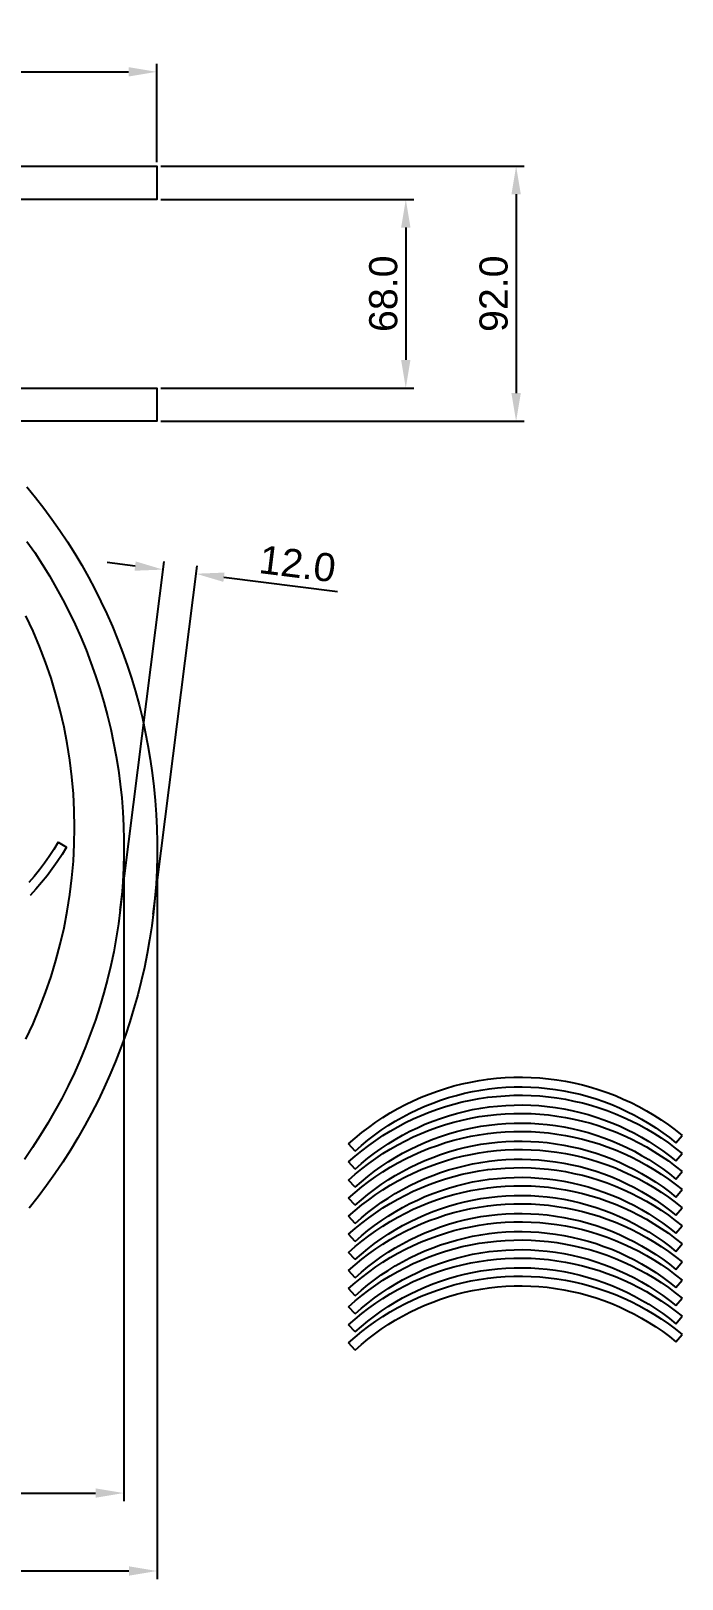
# Model space of a CAD drawing. Header units: millimetres. Extents: x -274 to 394, y -271 to 287.
# Drawn here: x 159 to 394, y -271 to 287 of the extents above; entities that cross this region are included whole.
import ezdxf

# ---------------------------------------------------------------- set-up
doc = ezdxf.new("R2010")
doc.units = ezdxf.units.MM
for name, color, linetype, true_color in [('Chicane', 96, 'Continuous', 0x007f00), ('cotes', 18, 'Continuous', 0x000000), ('Rotor', 5, 'Continuous', 0x0000ff)]:
    doc.layers.add(name, color=color, linetype=linetype, true_color=true_color)
doc.styles.add('Arial Normal', font='arial.ttf')
doc.dimstyles.new('Millimeter Large', dxfattribs={"dimscale": 2.9, "dimtxt": 3.5, "dimasz": 3.5, "dimexe": 1, "dimexo": 0.5, "dimgap": 1, "dimtad": 1, "dimtoh": 1, "dimdec": 1, "dimzin": 1, "dimdsep": 46, "dimtxsty": 'Arial Normal', "dimcen": 3.5, "dimadec": 0, "dimazin": 1, "dimtfac": 1, "dimtdec": 4, "dimtix": 1, "dimtofl": 0, "dimtmove": 1, "dimatfit": 3, "dimfxl": 1, "dimtolj": 1, "dimtzin": 1, "dimarcsym": 0})

# ---------------------------------------------------------------- blocks, each defined once
blk = doc.blocks.new('*D4')
at = {"layer": 'cotes', "color": 0, "lineweight": -2}
for p, q in [((196.87, 94.24), (186.8, 95.51)), ((191.51, -29.81), (207.3, 95.85)), ((203.42, -31.31), (219.21, 94.36)), ((228.92, 90.21), (269.89, 85.07))]:
    blk.add_line(p, q, dxfattribs=at)
at = {"layer": 'cotes', "color": 0}
for points in [[(196.66, 92.56), (197.08, 95.92), (206.94, 92.97)], [(229.13, 91.89), (228.71, 88.54), (218.85, 91.48)]]:
    blk.add_solid(points, dxfattribs=at)
at = {"layer": 'Defpoints', "color": 0}
for p in [(218.85, 91.48), (191.33, -31.25), (203.24, -32.75)]:
    blk.add_point(p, dxfattribs=at)
at = {"layer": 'cotes', "color": 0, "insert": (255.45, 95.03), "char_height": 10.15, "attachment_point": 5, "rotation": 352.8389, "style": 'Arial Normal'}
blk.add_mtext('\\A1;12.0', dxfattribs=at)
blk = doc.blocks.new('*D5')
at = {"layer": 'cotes', "color": 0, "lineweight": -2}
for p, q in [((-215.15, -3.09), (-215.15, -242.95)), ((192.76, -2.94), (192.76, -242.95)), ((-205, -240.05), (182.61, -240.05))]:
    blk.add_line(p, q, dxfattribs=at)
at = {"layer": 'cotes', "color": 0}
for points in [[(-205, -238.36), (-205, -241.74), (-215.15, -240.05)], [(182.61, -241.74), (182.61, -238.36), (192.76, -240.05)]]:
    blk.add_solid(points, dxfattribs=at)
at = {"layer": 'Defpoints', "color": 0}
for p in [(-215.15, -1.64), (192.76, -1.49), (192.76, -240.05)]:
    blk.add_point(p, dxfattribs=at)
at = {"layer": 'cotes', "color": 0, "insert": (-11.19, -231.97), "char_height": 10.15, "attachment_point": 5, "style": 'Arial Normal'}
blk.add_mtext('\\A1;407.9', dxfattribs=at)
blk = doc.blocks.new('*D6')
at = {"layer": 'cotes', "color": 0, "lineweight": -2}
for p, q in [((206.09, 238.45), (337.21, 238.45)), ((334.31, 228.3), (334.31, 156.6)), ((206.09, 146.45), (337.21, 146.45))]:
    blk.add_line(p, q, dxfattribs=at)
at = {"layer": 'cotes', "color": 0}
for points in [[(336, 228.3), (332.62, 228.3), (334.31, 238.45)], [(332.62, 156.6), (336, 156.6), (334.31, 146.45)]]:
    blk.add_solid(points, dxfattribs=at)
at = {"layer": 'Defpoints', "color": 0}
for p in [(204.64, 238.45), (204.64, 146.45), (334.31, 146.45)]:
    blk.add_point(p, dxfattribs=at)
at = {"layer": 'cotes', "color": 0, "insert": (326.23, 192.45), "char_height": 10.15, "attachment_point": 5, "rotation": 90, "style": 'Arial Normal'}
blk.add_mtext('\\A1;92.0', dxfattribs=at)
blk = doc.blocks.new('*D7')
at = {"layer": 'cotes', "color": 0, "lineweight": -2}
for p, q in [((206.09, 226.45), (297.41, 226.45)), ((294.51, 216.3), (294.51, 168.6)), ((206.09, 158.45), (297.41, 158.45))]:
    blk.add_line(p, q, dxfattribs=at)
at = {"layer": 'cotes', "color": 0}
for points in [[(296.2, 216.3), (292.82, 216.3), (294.51, 226.45)], [(292.82, 168.6), (296.2, 168.6), (294.51, 158.45)]]:
    blk.add_solid(points, dxfattribs=at)
at = {"layer": 'Defpoints', "color": 0}
for p in [(204.64, 226.45), (204.64, 158.45), (294.51, 158.45)]:
    blk.add_point(p, dxfattribs=at)
at = {"layer": 'cotes', "color": 0, "insert": (286.43, 192.45), "char_height": 10.15, "attachment_point": 5, "rotation": 90, "style": 'Arial Normal'}
blk.add_mtext('\\A1;68.0', dxfattribs=at)
blk = doc.blocks.new('*D11')
at = {"layer": 'cotes', "color": 0, "lineweight": -2}
for p, q in [((-227.23, 1.89), (-227.23, 275.37)), ((204.64, 239.9), (204.64, 275.37)), ((-217.08, 272.47), (194.49, 272.47))]:
    blk.add_line(p, q, dxfattribs=at)
at = {"layer": 'cotes', "color": 0}
for points in [[(-217.08, 274.16), (-217.08, 270.78), (-227.23, 272.47)], [(194.49, 270.78), (194.49, 274.16), (204.64, 272.47)]]:
    blk.add_solid(points, dxfattribs=at)
at = {"layer": 'Defpoints', "color": 0}
for p in [(204.64, 272.47), (204.64, 238.45), (-227.23, 0.44)]:
    blk.add_point(p, dxfattribs=at)
at = {"layer": 'cotes', "color": 0, "insert": (-11.3, 280.55), "char_height": 10.15, "attachment_point": 5, "style": 'Arial Normal'}
blk.add_mtext('\\A1;431.9', dxfattribs=at)
blk = doc.blocks.new('*D12')
at = {"layer": 'cotes', "color": 0, "lineweight": -2}
for p, q in [((-227.23, -1.01), (-227.23, -271.06)), ((204.77, -3.17), (204.77, -271.06)), ((-217.08, -268.16), (194.62, -268.16))]:
    blk.add_line(p, q, dxfattribs=at)
at = {"layer": 'cotes', "color": 0}
for points in [[(-217.08, -266.47), (-217.08, -269.85), (-227.23, -268.16)], [(194.62, -269.85), (194.62, -266.47), (204.77, -268.16)]]:
    blk.add_solid(points, dxfattribs=at)
at = {"layer": 'Defpoints', "color": 0}
for p in [(-227.23, 0.44), (204.77, -1.72), (204.77, -268.16)]:
    blk.add_point(p, dxfattribs=at)
at = {"layer": 'cotes', "color": 0, "insert": (-11.23, -260.08), "char_height": 10.15, "attachment_point": 5, "style": 'Arial Normal'}
blk.add_mtext('\\A1;432.0', dxfattribs=at)

msp = doc.modelspace()

# ---------------------------------------------------------------- linework, layer by layer
at = {"layer": 'Chicane'}
for points in [[(-0.49, 238.45), (204.64, 238.45), (204.64, 226.45), (0, 226.46)], [(96.2, 158.45), (204.64, 158.45), (204.64, 146.45), (134.42, 146.45)], [(157.83, 122.81), (160.94, 119), (163.96, 115.12), (166.88, 111.16), (169.7, 107.12), (172.43, 103.01), (175.06, 98.83), (177.59, 94.59), (180.02, 90.28), (182.34, 85.9), (184.55, 81.48), (186.66, 76.99), (188.66, 72.45), (190.55, 67.85), (192.32, 63.21), (193.98, 58.53), (195.53, 53.79), (196.96, 49.01), (198.28, 44.21), (199.47, 39.37), (200.55, 34.48), (201.51, 29.57), (202.35, 24.64), (203.07, 19.69), (203.67, 14.71), (204.14, 9.72), (204.5, 4.7), (204.73, -0.31), (204.83, -5.35), (204.82, -10.38), (204.67, -15.42), (204.41, -20.45), (204.02, -25.49), (203.51, -30.51), (202.87, -35.53), (202.11, -40.53), (201.22, -45.52), (200.22, -50.49), (199.09, -55.44), (197.83, -60.35), (196.46, -65.25), (194.96, -70.12), (193.35, -74.94), (191.61, -79.73), (189.76, -84.48), (187.78, -89.19), (185.7, -93.85), (183.5, -98.46), (181.17, -103.03), (178.74, -107.54), (176.2, -111.98), (173.54, -116.37), (170.77, -120.7), (167.9, -124.96), (164.92, -129.15), (161.84, -133.27), (158.65, -137.32)], [(157.85, 103.15), (160.66, 99.08), (163.36, 94.93), (165.95, 90.71), (168.43, 86.42), (170.81, 82.07), (173.07, 77.64), (175.22, 73.16), (177.25, 68.61), (179.16, 64.01), (180.95, 59.36), (182.62, 54.66), (184.17, 49.91), (185.6, 45.11), (186.9, 40.28), (188.07, 35.41), (189.12, 30.5), (190.04, 25.57), (190.83, 20.6), (191.49, 15.62), (192.02, 10.61), (192.42, 5.58), (192.69, 0.55), (192.82, -4.5), (192.83, -9.56), (192.7, -14.62), (192.43, -19.67), (192.04, -24.73), (191.51, -29.78), (190.85, -34.81), (190.06, -39.84), (189.13, -44.84), (188.07, -49.82), (186.89, -54.78), (185.57, -59.71), (184.12, -64.61), (182.54, -69.48), (180.83, -74.3), (178.99, -79.09), (177.03, -83.83), (174.94, -88.52), (172.73, -93.15), (170.4, -97.74), (167.94, -102.26), (165.36, -106.72), (162.67, -111.12), (159.86, -115.45), (156.93, -119.71)]]:
    msp.add_lwpolyline(points, dxfattribs=at)
at = {"layer": 'Rotor'}
for points in [[(157.48, -76.32), (160.03, -70.81), (162.4, -65.21), (164.56, -59.54), (166.53, -53.79), (168.3, -47.98), (169.86, -42.11), (171.22, -36.19), (172.37, -30.22), (173.32, -24.22), (174.05, -18.19), (174.58, -12.14), (174.89, -6.07), (175, 0), (174.89, 6.07), (174.58, 12.14), (174.05, 18.19), (173.32, 24.22), (172.37, 30.22), (171.22, 36.19), (169.86, 42.11), (168.3, 47.98), (166.53, 53.79), (164.56, 59.54), (162.4, 65.21), (160.03, 70.81), (157.48, 76.32)], [(169.07, -5.37), (167.52, -7.94), (165.88, -10.46), (164.16, -12.92), (162.35, -15.32), (160.46, -17.66), (158.49, -19.93)], [(169.07, -5.37), (172.1, -7.13)], [(172.1, -7.13), (170.49, -9.8), (168.78, -12.42), (166.99, -14.98), (165.11, -17.48), (163.15, -19.91), (161.1, -22.27), (158.98, -24.56)], [(273.9, -114.13), (276.24, -112.06), (278.65, -110.07), (281.12, -108.17), (283.66, -106.35), (286.26, -104.61), (288.92, -102.97), (291.63, -101.42), (294.39, -99.96), (297.2, -98.59), (300.06, -97.33), (302.96, -96.16), (305.89, -95.09), (308.86, -94.12), (311.87, -93.25), (314.89, -92.49), (317.95, -91.83), (321.02, -91.27), (324.12, -90.82), (327.22, -90.47), (330.34, -90.23), (333.46, -90.1), (336.58, -90.07), (339.71, -90.15), (342.83, -90.34), (345.94, -90.63), (349.03, -91.03), (352.12, -91.54), (355.18, -92.15), (358.23, -92.86), (361.24, -93.68), (364.23, -94.59), (367.18, -95.61), (370.1, -96.73), (372.98, -97.95), (375.81, -99.27), (378.6, -100.68), (381.33, -102.19), (384.02, -103.79), (386.65, -105.48), (389.22, -107.25), (391.72, -109.12), (394.17, -111.07)], [(276.26, -116.72), (278.51, -114.72), (280.83, -112.81), (283.21, -110.98), (285.65, -109.22), (288.15, -107.56), (290.71, -105.98), (293.32, -104.48), (295.97, -103.08), (298.68, -101.77), (301.42, -100.55), (304.21, -99.42), (307.03, -98.39), (309.89, -97.46), (312.78, -96.63), (315.69, -95.89), (318.63, -95.26), (321.59, -94.72), (324.56, -94.29), (327.55, -93.96), (330.54, -93.73), (333.55, -93.6), (336.55, -93.57), (339.56, -93.65), (342.56, -93.83), (345.55, -94.11), (348.53, -94.5), (351.5, -94.98), (354.44, -95.57), (357.37, -96.25), (360.27, -97.04), (363.14, -97.92), (365.98, -98.9), (368.79, -99.98), (371.56, -101.15), (374.28, -102.42), (376.96, -103.78), (379.59, -105.22), (382.18, -106.76), (384.7, -108.39), (387.18, -110.1), (389.59, -111.89), (391.94, -113.77)], [(273.9, -120.66), (276.24, -118.59), (278.65, -116.6), (281.12, -114.69), (283.66, -112.87), (286.26, -111.14), (288.92, -109.49), (291.63, -107.94), (294.39, -106.48), (297.2, -105.12), (300.06, -103.85), (302.96, -102.68), (305.89, -101.61), (308.86, -100.64), (311.87, -99.77), (314.89, -99.01), (317.95, -98.35), (321.02, -97.79), (324.12, -97.34), (327.22, -97), (330.34, -96.76), (333.46, -96.62), (336.58, -96.6), (339.71, -96.68), (342.83, -96.86), (345.94, -97.16), (349.03, -97.56), (352.12, -98.06), (355.18, -98.67), (358.23, -99.38), (361.24, -100.2), (364.23, -101.12), (367.18, -102.14), (370.1, -103.26), (372.98, -104.48), (375.81, -105.79), (378.6, -107.2), (381.33, -108.71), (384.02, -110.31), (386.65, -112), (389.22, -113.78), (391.72, -115.64), (394.17, -117.59)], [(276.26, -123.24), (278.51, -121.25), (280.83, -119.33), (283.21, -117.5), (285.65, -115.75), (288.15, -114.08), (290.71, -112.5), (293.32, -111.01), (295.97, -109.6), (298.68, -108.29), (301.42, -107.07), (304.21, -105.95), (307.03, -104.92), (309.89, -103.99), (312.78, -103.15), (315.69, -102.42), (318.63, -101.78), (321.59, -101.25), (324.56, -100.81), (327.55, -100.48), (330.54, -100.25), (333.55, -100.12), (336.55, -100.1), (339.56, -100.17), (342.56, -100.35), (345.55, -100.64), (348.53, -101.02), (351.5, -101.5), (354.44, -102.09), (357.37, -102.78), (360.27, -103.56), (363.14, -104.44), (365.98, -105.43), (368.79, -106.5), (371.56, -107.67), (374.28, -108.94), (376.96, -110.3), (379.59, -111.75), (382.18, -113.29), (384.7, -114.91), (387.18, -116.62), (389.59, -118.41), (391.94, -120.29)], [(273.9, -127.18), (276.24, -125.11), (278.65, -123.12), (281.12, -121.21), (283.66, -119.39), (286.26, -117.66), (288.92, -116.01), (291.63, -114.46), (294.39, -113), (297.2, -111.64), (300.06, -110.37), (302.96, -109.2), (305.89, -108.13), (308.86, -107.16), (311.87, -106.3), (314.89, -105.53), (317.95, -104.87), (321.02, -104.31), (324.12, -103.86), (327.22, -103.52), (330.34, -103.28), (333.46, -103.15), (336.58, -103.12), (339.71, -103.2), (342.83, -103.39), (345.94, -103.68), (349.03, -104.08), (352.12, -104.58), (355.18, -105.19), (358.23, -105.9), (361.24, -106.72), (364.23, -107.64), (367.18, -108.66), (370.1, -109.78), (372.98, -111), (375.81, -112.32), (378.6, -113.73), (381.33, -115.23), (384.02, -116.83), (386.65, -118.52), (389.22, -120.3), (391.72, -122.16), (394.17, -124.11)], [(273.9, -133.7), (276.24, -131.63), (278.65, -129.64), (281.12, -127.74), (283.66, -125.91), (286.26, -124.18), (288.92, -122.54), (291.63, -120.98), (294.39, -119.53), (297.2, -118.16), (300.06, -116.89), (302.96, -115.73), (305.89, -114.66), (308.86, -113.69), (311.87, -112.82), (314.89, -112.05), (317.95, -111.39), (321.02, -110.84), (324.12, -110.39), (327.22, -110.04), (330.34, -109.8), (333.46, -109.67), (336.58, -109.64), (339.71, -109.72), (342.83, -109.91), (345.94, -110.2), (349.03, -110.6), (352.12, -111.11), (355.18, -111.71), (358.23, -112.43), (361.24, -113.24), (364.23, -114.16), (367.18, -115.18), (370.1, -116.3), (372.98, -117.52), (375.81, -118.84), (378.6, -120.25), (381.33, -121.76), (384.02, -123.36), (386.65, -125.04), (389.22, -126.82), (391.72, -128.69), (394.17, -130.64)], [(276.26, -129.76), (278.51, -127.77), (280.83, -125.86), (283.21, -124.02), (285.65, -122.27), (288.15, -120.6), (290.71, -119.02), (293.32, -117.53), (295.97, -116.13), (298.68, -114.81), (301.42, -113.59), (304.21, -112.47), (307.03, -111.44), (309.89, -110.51), (312.78, -109.67), (315.69, -108.94), (318.63, -108.3), (321.59, -107.77), (324.56, -107.34), (327.55, -107), (330.54, -106.77), (333.55, -106.65), (336.55, -106.62), (339.56, -106.7), (342.56, -106.88), (345.55, -107.16), (348.53, -107.54), (351.5, -108.03), (354.44, -108.61), (357.37, -109.3), (360.27, -110.08), (363.14, -110.97), (365.98, -111.95), (368.79, -113.03), (371.56, -114.2), (374.28, -115.46), (376.96, -116.82), (379.59, -118.27), (382.18, -119.81), (384.7, -121.43), (387.18, -123.14), (389.59, -124.94), (391.94, -126.81)], [(391.94, -113.77), (394.17, -111.07)], [(276.26, -116.72), (273.9, -114.13)], [(273.9, -140.23), (276.24, -138.16), (278.65, -136.17), (281.12, -134.26), (283.66, -132.44), (286.26, -130.7), (288.92, -129.06), (291.63, -127.51), (294.39, -126.05), (297.2, -124.68), (300.06, -123.42), (302.96, -122.25), (305.89, -121.18), (308.86, -120.21), (311.87, -119.34), (314.89, -118.58), (317.95, -117.92), (321.02, -117.36), (324.12, -116.91), (327.22, -116.56), (330.34, -116.33), (333.46, -116.19), (336.58, -116.17), (339.71, -116.25), (342.83, -116.43), (345.94, -116.73), (349.03, -117.12), (352.12, -117.63), (355.18, -118.24), (358.23, -118.95), (361.24, -119.77), (364.23, -120.69), (367.18, -121.71), (370.1, -122.83), (372.98, -124.04), (375.81, -125.36), (378.6, -126.77), (381.33, -128.28), (384.02, -129.88), (386.65, -131.57), (389.22, -133.35), (391.72, -135.21), (394.17, -137.16)], [(276.26, -136.28), (278.51, -134.29), (280.83, -132.38), (283.21, -130.54), (285.65, -128.79), (288.15, -127.13), (290.71, -125.54), (293.32, -124.05), (295.97, -122.65), (298.68, -121.34), (301.42, -120.12), (304.21, -118.99), (307.03, -117.96), (309.89, -117.03), (312.78, -116.2), (315.69, -115.46), (318.63, -114.83), (321.59, -114.29), (324.56, -113.86), (327.55, -113.53), (330.54, -113.3), (333.55, -113.17), (336.55, -113.14), (339.56, -113.22), (342.56, -113.4), (345.55, -113.68), (348.53, -114.06), (351.5, -114.55), (354.44, -115.14), (357.37, -115.82), (360.27, -116.61), (363.14, -117.49), (365.98, -118.47), (368.79, -119.55), (371.56, -120.72), (374.28, -121.99), (376.96, -123.34), (379.59, -124.79), (382.18, -126.33), (384.7, -127.96), (387.18, -129.67), (389.59, -131.46), (391.94, -133.33)], [(276.26, -123.24), (273.9, -120.66)], [(273.9, -146.75), (276.24, -144.68), (278.65, -142.69), (281.12, -140.78), (283.66, -138.96), (286.26, -137.23), (288.92, -135.58), (291.63, -134.03), (294.39, -132.57), (297.2, -131.21), (300.06, -129.94), (302.96, -128.77), (305.89, -127.7), (308.86, -126.73), (311.87, -125.86), (314.89, -125.1), (317.95, -124.44), (321.02, -123.88), (324.12, -123.43), (327.22, -123.09), (330.34, -122.85), (333.46, -122.72), (336.58, -122.69), (339.71, -122.77), (342.83, -122.96), (345.94, -123.25), (349.03, -123.65), (352.12, -124.15), (355.18, -124.76), (358.23, -125.47), (361.24, -126.29), (364.23, -127.21), (367.18, -128.23), (370.1, -129.35), (372.98, -130.57), (375.81, -131.88), (378.6, -133.3), (381.33, -134.8), (384.02, -136.4), (386.65, -138.09), (389.22, -139.87), (391.72, -141.73), (394.17, -143.68)], [(276.26, -142.81), (278.51, -140.82), (280.83, -138.9), (283.21, -137.07), (285.65, -135.32), (288.15, -133.65), (290.71, -132.07), (293.32, -130.57), (295.97, -129.17), (298.68, -127.86), (301.42, -126.64), (304.21, -125.52), (307.03, -124.49), (309.89, -123.55), (312.78, -122.72), (315.69, -121.99), (318.63, -121.35), (321.59, -120.82), (324.56, -120.38), (327.55, -120.05), (330.54, -119.82), (333.55, -119.69), (336.55, -119.67), (339.56, -119.74), (342.56, -119.92), (345.55, -120.2), (348.53, -120.59), (351.5, -121.07), (354.44, -121.66), (357.37, -122.34), (360.27, -123.13), (363.14, -124.01), (365.98, -124.99), (368.79, -126.07), (371.56, -127.24), (374.28, -128.51), (376.96, -129.87), (379.59, -131.32), (382.18, -132.85), (384.7, -134.48), (387.18, -136.19), (389.59, -137.98), (391.94, -139.86)], [(391.94, -120.29), (394.17, -117.59)], [(276.26, -129.76), (273.9, -127.18)], [(276.26, -149.33), (278.51, -147.34), (280.83, -145.42), (283.21, -143.59), (285.65, -141.84), (288.15, -140.17), (290.71, -138.59), (293.32, -137.1), (295.97, -135.69), (298.68, -134.38), (301.42, -133.16), (304.21, -132.04), (307.03, -131.01), (309.89, -130.08), (312.78, -129.24), (315.69, -128.51), (318.63, -127.87), (321.59, -127.34), (324.56, -126.9), (327.55, -126.57), (330.54, -126.34), (333.55, -126.21), (336.55, -126.19), (339.56, -126.27), (342.56, -126.45), (345.55, -126.73), (348.53, -127.11), (351.5, -127.6), (354.44, -128.18), (357.37, -128.87), (360.27, -129.65), (363.14, -130.54), (365.98, -131.52), (368.79, -132.59), (371.56, -133.77), (374.28, -135.03), (376.96, -136.39), (379.59, -137.84), (382.18, -139.38), (384.7, -141), (387.18, -142.71), (389.59, -144.51), (391.94, -146.38)], [(391.94, -126.81), (394.17, -124.11)], [(273.9, -153.27), (276.24, -151.2), (278.65, -149.21), (281.12, -147.3), (283.66, -145.48), (286.26, -143.75), (288.92, -142.11), (291.63, -140.55), (294.39, -139.09), (297.2, -137.73), (300.06, -136.46), (302.96, -135.29), (305.89, -134.22), (308.86, -133.26), (311.87, -132.39), (314.89, -131.62), (317.95, -130.96), (321.02, -130.41), (324.12, -129.96), (327.22, -129.61), (330.34, -129.37), (333.46, -129.24), (336.58, -129.21), (339.71, -129.29), (342.83, -129.48), (345.94, -129.77), (349.03, -130.17), (352.12, -130.67), (355.18, -131.28), (358.23, -132), (361.24, -132.81), (364.23, -133.73), (367.18, -134.75), (370.1, -135.87), (372.98, -137.09), (375.81, -138.41), (378.6, -139.82), (381.33, -141.33), (384.02, -142.92), (386.65, -144.61), (389.22, -146.39), (391.72, -148.26), (394.17, -150.21)], [(276.26, -136.28), (273.9, -133.7)], [(276.26, -155.85), (278.51, -153.86), (280.83, -151.95), (283.21, -150.11), (285.65, -148.36), (288.15, -146.69), (290.71, -145.11), (293.32, -143.62), (295.97, -142.22), (298.68, -140.9), (301.42, -139.69), (304.21, -138.56), (307.03, -137.53), (309.89, -136.6), (312.78, -135.77), (315.69, -135.03), (318.63, -134.4), (321.59, -133.86), (324.56, -133.43), (327.55, -133.1), (330.54, -132.86), (333.55, -132.74), (336.55, -132.71), (339.56, -132.79), (342.56, -132.97), (345.55, -133.25), (348.53, -133.63), (351.5, -134.12), (354.44, -134.7), (357.37, -135.39), (360.27, -136.18), (363.14, -137.06), (365.98, -138.04), (368.79, -139.12), (371.56, -140.29), (374.28, -141.56), (376.96, -142.91), (379.59, -144.36), (382.18, -145.9), (384.7, -147.53), (387.18, -149.24), (389.59, -151.03), (391.94, -152.9)], [(391.94, -133.33), (394.17, -130.64)], [(273.9, -159.79), (276.24, -157.72), (278.65, -155.73), (281.12, -153.83), (283.66, -152.01), (286.26, -150.27), (288.92, -148.63), (291.63, -147.08), (294.39, -145.62), (297.2, -144.25), (300.06, -142.99), (302.96, -141.82), (305.89, -140.75), (308.86, -139.78), (311.87, -138.91), (314.89, -138.15), (317.95, -137.49), (321.02, -136.93), (324.12, -136.48), (327.22, -136.13), (330.34, -135.89), (333.46, -135.76), (336.58, -135.73), (339.71, -135.81), (342.83, -136), (345.94, -136.29), (349.03, -136.69), (352.12, -137.2), (355.18, -137.81), (358.23, -138.52), (361.24, -139.34), (364.23, -140.25), (367.18, -141.27), (370.1, -142.39), (372.98, -143.61), (375.81, -144.93), (378.6, -146.34), (381.33, -147.85), (384.02, -149.45), (386.65, -151.14), (389.22, -152.91), (391.72, -154.78), (394.17, -156.73)], [(276.26, -162.38), (278.51, -160.38), (280.83, -158.47), (283.21, -156.64), (285.65, -154.88), (288.15, -153.22), (290.71, -151.64), (293.32, -150.14), (295.97, -148.74), (298.68, -147.43), (301.42, -146.21), (304.21, -145.08), (307.03, -144.06), (309.89, -143.12), (312.78, -142.29), (315.69, -141.55), (318.63, -140.92), (321.59, -140.38), (324.56, -139.95), (327.55, -139.62), (330.54, -139.39), (333.55, -139.26), (336.55, -139.23), (339.56, -139.31), (342.56, -139.49), (345.55, -139.77), (348.53, -140.16), (351.5, -140.64), (354.44, -141.23), (357.37, -141.91), (360.27, -142.7), (363.14, -143.58), (365.98, -144.56), (368.79, -145.64), (371.56, -146.81), (374.28, -148.08), (376.96, -149.44), (379.59, -150.89), (382.18, -152.42), (384.7, -154.05), (387.18, -155.76), (389.59, -157.55), (391.94, -159.43)], [(391.94, -139.86), (394.17, -137.16)], [(276.26, -142.81), (273.9, -140.23)], [(273.9, -166.32), (276.24, -164.25), (278.65, -162.26), (281.12, -160.35), (283.66, -158.53), (286.26, -156.8), (288.92, -155.15), (291.63, -153.6), (294.39, -152.14), (297.2, -150.78), (300.06, -149.51), (302.96, -148.34), (305.89, -147.27), (308.86, -146.3), (311.87, -145.43), (314.89, -144.67), (317.95, -144.01), (321.02, -143.45), (324.12, -143), (327.22, -142.66), (330.34, -142.42), (333.46, -142.28), (336.58, -142.26), (339.71, -142.34), (342.83, -142.52), (345.94, -142.82), (349.03, -143.22), (352.12, -143.72), (355.18, -144.33), (358.23, -145.04), (361.24, -145.86), (364.23, -146.78), (367.18, -147.8), (370.1, -148.92), (372.98, -150.14), (375.81, -151.45), (378.6, -152.86), (381.33, -154.37), (384.02, -155.97), (386.65, -157.66), (389.22, -159.44), (391.72, -161.3), (394.17, -163.25)], [(391.94, -146.38), (394.17, -143.68)], [(276.26, -149.33), (273.9, -146.75)], [(273.9, -172.84), (276.24, -170.77), (278.65, -168.78), (281.12, -166.87), (283.66, -165.05), (286.26, -163.32), (288.92, -161.67), (291.63, -160.12), (294.39, -158.66), (297.2, -157.3), (300.06, -156.03), (302.96, -154.86), (305.89, -153.79), (308.86, -152.82), (311.87, -151.96), (314.89, -151.19), (317.95, -150.53), (321.02, -149.98), (324.12, -149.52), (327.22, -149.18), (330.34, -148.94), (333.46, -148.81), (336.58, -148.78), (339.71, -148.86), (342.83, -149.05), (345.94, -149.34), (349.03, -149.74), (352.12, -150.24), (355.18, -150.85), (358.23, -151.57), (361.24, -152.38), (364.23, -153.3), (367.18, -154.32), (370.1, -155.44), (372.98, -156.66), (375.81, -157.98), (378.6, -159.39), (381.33, -160.89), (384.02, -162.49), (386.65, -164.18), (389.22, -165.96), (391.72, -167.82), (394.17, -169.77)], [(276.26, -168.9), (278.51, -166.91), (280.83, -164.99), (283.21, -163.16), (285.65, -161.41), (288.15, -159.74), (290.71, -158.16), (293.32, -156.67), (295.97, -155.26), (298.68, -153.95), (301.42, -152.73), (304.21, -151.61), (307.03, -150.58), (309.89, -149.65), (312.78, -148.81), (315.69, -148.08), (318.63, -147.44), (321.59, -146.91), (324.56, -146.47), (327.55, -146.14), (330.54, -145.91), (333.55, -145.78), (336.55, -145.76), (339.56, -145.83), (342.56, -146.01), (345.55, -146.3), (348.53, -146.68), (351.5, -147.16), (354.44, -147.75), (357.37, -148.44), (360.27, -149.22), (363.14, -150.1), (365.98, -151.09), (368.79, -152.16), (371.56, -153.34), (374.28, -154.6), (376.96, -155.96), (379.59, -157.41), (382.18, -158.95), (384.7, -160.57), (387.18, -162.28), (389.59, -164.07), (391.94, -165.95)], [(391.94, -152.9), (394.17, -150.21)], [(276.26, -155.85), (273.9, -153.27)], [(273.9, -179.36), (276.24, -177.29), (278.65, -175.3), (281.12, -173.4), (283.66, -171.58), (286.26, -169.84), (288.92, -168.2), (291.63, -166.65), (294.39, -165.19), (297.2, -163.82), (300.06, -162.55), (302.96, -161.39), (305.89, -160.32), (308.86, -159.35), (311.87, -158.48), (314.89, -157.72), (317.95, -157.05), (321.02, -156.5), (324.12, -156.05), (327.22, -155.7), (330.34, -155.46), (333.46, -155.33), (336.58, -155.3), (339.71, -155.38), (342.83, -155.57), (345.94, -155.86), (349.03, -156.26), (352.12, -156.77), (355.18, -157.37), (358.23, -158.09), (361.24, -158.9), (364.23, -159.82), (367.18, -160.84), (370.1, -161.96), (372.98, -163.18), (375.81, -164.5), (378.6, -165.91), (381.33, -167.42), (384.02, -169.02), (386.65, -170.71), (389.22, -172.48), (391.72, -174.35), (394.17, -176.3)], [(276.26, -175.42), (278.51, -173.43), (280.83, -171.52), (283.21, -169.68), (285.65, -167.93), (288.15, -166.26), (290.71, -164.68), (293.32, -163.19), (295.97, -161.79), (298.68, -160.47), (301.42, -159.25), (304.21, -158.13), (307.03, -157.1), (309.89, -156.17), (312.78, -155.34), (315.69, -154.6), (318.63, -153.96), (321.59, -153.43), (324.56, -153), (327.55, -152.66), (330.54, -152.43), (333.55, -152.31), (336.55, -152.28), (339.56, -152.36), (342.56, -152.54), (345.55, -152.82), (348.53, -153.2), (351.5, -153.69), (354.44, -154.27), (357.37, -154.96), (360.27, -155.74), (363.14, -156.63), (365.98, -157.61), (368.79, -158.69), (371.56, -159.86), (374.28, -161.12), (376.96, -162.48), (379.59, -163.93), (382.18, -165.47), (384.7, -167.09), (387.18, -168.8), (389.59, -170.6), (391.94, -172.47)], [(276.26, -162.38), (273.9, -159.79)], [(273.9, -185.89), (276.24, -183.82), (278.65, -181.83), (281.12, -179.92), (283.66, -178.1), (286.26, -176.36), (288.92, -174.72), (291.63, -173.17), (294.39, -171.71), (297.2, -170.35), (300.06, -169.08), (302.96, -167.91), (305.89, -166.84), (308.86, -165.87), (311.87, -165), (314.89, -164.24), (317.95, -163.58), (321.02, -163.02), (324.12, -162.57), (327.22, -162.23), (330.34, -161.99), (333.46, -161.85), (336.58, -161.83), (339.71, -161.91), (342.83, -162.09), (345.94, -162.39), (349.03, -162.78), (352.12, -163.29), (355.18, -163.9), (358.23, -164.61), (361.24, -165.43), (364.23, -166.35), (367.18, -167.37), (370.1, -168.49), (372.98, -169.71), (375.81, -171.02), (378.6, -172.43), (381.33, -173.94), (384.02, -175.54), (386.65, -177.23), (389.22, -179.01), (391.72, -180.87), (394.17, -182.82)], [(276.26, -181.94), (278.51, -179.95), (280.83, -178.04), (283.21, -176.21), (285.65, -174.45), (288.15, -172.79), (290.71, -171.2), (293.32, -169.71), (295.97, -168.31), (298.68, -167), (301.42, -165.78), (304.21, -164.65), (307.03, -163.62), (309.89, -162.69), (312.78, -161.86), (315.69, -161.12), (318.63, -160.49), (321.59, -159.95), (324.56, -159.52), (327.55, -159.19), (330.54, -158.96), (333.55, -158.83), (336.55, -158.8), (339.56, -158.88), (342.56, -159.06), (345.55, -159.34), (348.53, -159.73), (351.5, -160.21), (354.44, -160.8), (357.37, -161.48), (360.27, -162.27), (363.14, -163.15), (365.98, -164.13), (368.79, -165.21), (371.56, -166.38), (374.28, -167.65), (376.96, -169.01), (379.59, -170.45), (382.18, -171.99), (384.7, -173.62), (387.18, -175.33), (389.59, -177.12), (391.94, -178.99)], [(391.94, -159.43), (394.17, -156.73)], [(276.26, -168.9), (273.9, -166.32)], [(276.26, -188.47), (278.51, -186.48), (280.83, -184.56), (283.21, -182.73), (285.65, -180.98), (288.15, -179.31), (290.71, -177.73), (293.32, -176.23), (295.97, -174.83), (298.68, -173.52), (301.42, -172.3), (304.21, -171.18), (307.03, -170.15), (309.89, -169.22), (312.78, -168.38), (315.69, -167.65), (318.63, -167.01), (321.59, -166.48), (324.56, -166.04), (327.55, -165.71), (330.54, -165.48), (333.55, -165.35), (336.55, -165.33), (339.56, -165.4), (342.56, -165.58), (345.55, -165.86), (348.53, -166.25), (351.5, -166.73), (354.44, -167.32), (357.37, -168), (360.27, -168.79), (363.14, -169.67), (365.98, -170.65), (368.79, -171.73), (371.56, -172.9), (374.28, -174.17), (376.96, -175.53), (379.59, -176.98), (382.18, -178.51), (384.7, -180.14), (387.18, -181.85), (389.59, -183.64), (391.94, -185.52)], [(391.94, -165.95), (394.17, -163.25)], [(276.26, -175.42), (273.9, -172.84)], [(391.94, -172.47), (394.17, -169.77)], [(391.94, -178.99), (394.17, -176.3)], [(276.26, -181.94), (273.9, -179.36)], [(391.94, -185.52), (394.17, -182.82)], [(276.26, -188.47), (273.9, -185.89)]]:
    msp.add_lwpolyline(points, dxfattribs=at)

# ---------------------------------------------------------------- dimensions: what is measured, and where the dimension line sits
at = {"layer": 'cotes'}
for base, p1, p2, picture, middle in [((204.64, 272.47), (-227.23, 0.44), (204.64, 238.45), '*D11', (-11.3, 280.55)), ((204.77, -268.16), (-227.23, 0.44), (204.77, -1.72), '*D12', (-11.23, -260.08)), ((192.76, -240.05), (-215.15, -1.64), (192.76, -1.49), '*D5', (-11.19, -231.97))]:
    dim = msp.add_linear_dim(base=base, p1=p1, p2=p2, dimstyle='Millimeter Large', override={"dimscale": 2.9, "dimtxt": 3.5, "dimasz": 3.5, "dimexe": 1, "dimexo": 0.5, "dimgap": 1, "dimtad": 1, "dimtih": 0, "dimtoh": 0, "dimdec": 1, "dimzin": 1, "dimtxsty": 'Arial Normal', "dimsah": 0, "dimcen": 3.5, "dimazin": 1, "dimtix": 0, "dimtmove": 0, "dimtzin": 1}, dxfattribs=at)
    dim.commit()
    dim.dimension.update_dxf_attribs({"geometry": picture, "text_midpoint": middle})
for base, p1, p2, angle, picture, middle in [((334.31, 146.45), (204.64, 238.45), (204.64, 146.45), 90, '*D6', (326.23, 192.45)), ((294.51, 158.45), (204.64, 226.45), (204.64, 158.45), 90, '*D7', (286.43, 192.45)), ((218.85, 91.48), (191.33, -31.25), (203.24, -32.75), 352.8389, '*D4', (255.45, 95.03))]:
    dim = msp.add_linear_dim(base=base, p1=p1, p2=p2, angle=angle, dimstyle='Millimeter Large', override={"dimscale": 2.9, "dimtxt": 3.5, "dimasz": 3.5, "dimexe": 1, "dimexo": 0.5, "dimgap": 1, "dimtad": 1, "dimtih": 0, "dimtoh": 0, "dimdec": 1, "dimzin": 1, "dimtxsty": 'Arial Normal', "dimsah": 0, "dimcen": 3.5, "dimazin": 1, "dimtix": 0, "dimtmove": 0, "dimtzin": 1}, dxfattribs=at)
    dim.commit()
    dim.dimension.update_dxf_attribs({"geometry": picture, "text_midpoint": middle})

doc.saveas('drawing.dxf')
